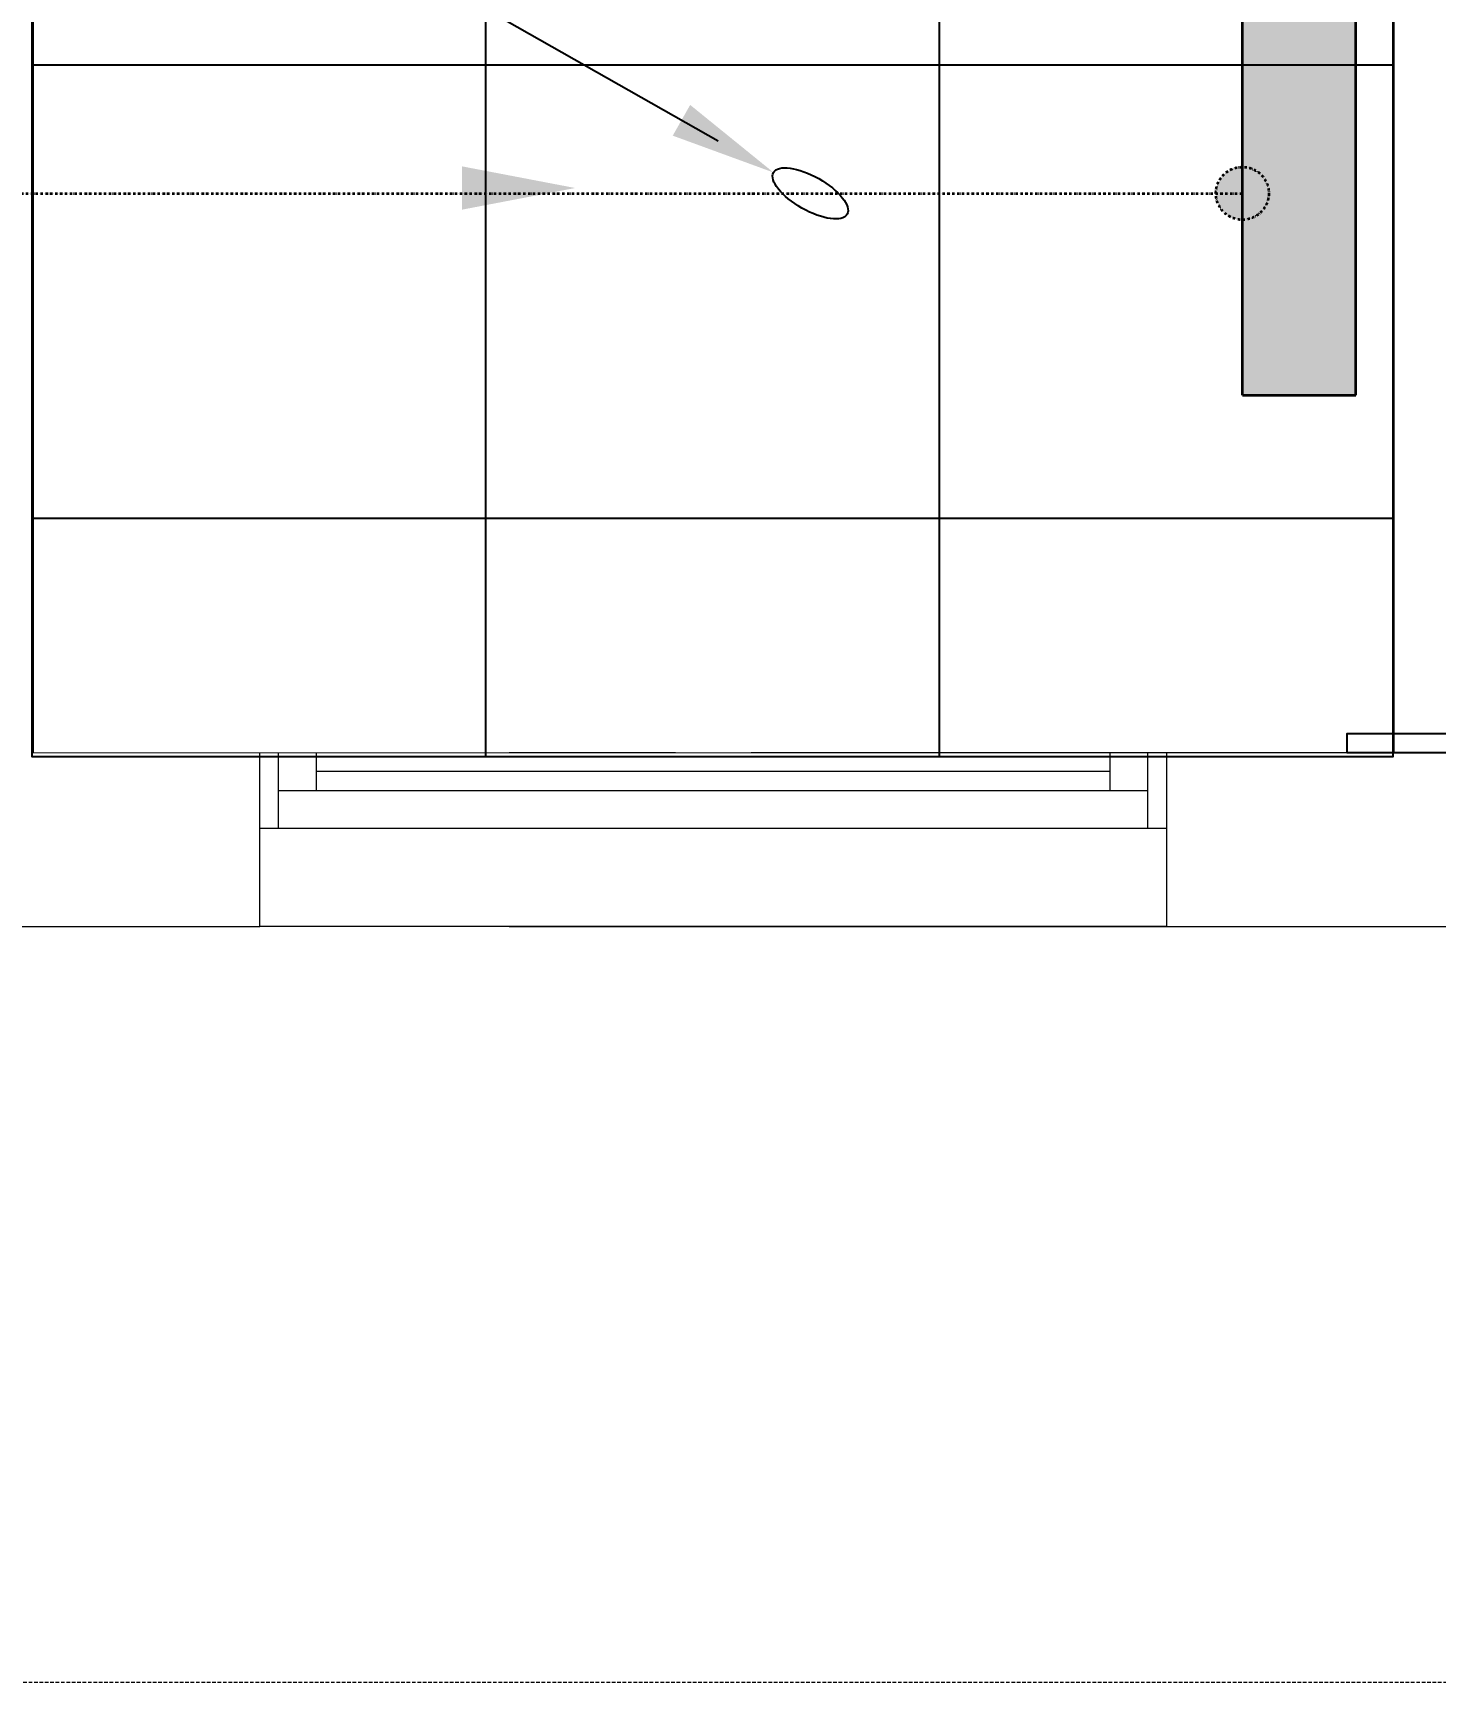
# Model space of a CAD drawing. Extents: x -178977 to 231842, y -29287 to 19916.
# Drawn here: x 42876 to 44731, y -14060 to -11878 of the extents above; entities that cross this region are included whole.
import ezdxf
from ezdxf import colors
from ezdxf.entities.mleader import LeaderData, LeaderLine
from ezdxf.math import Vec2, Vec3

# ---------------------------------------------------------------- set-up
doc = ezdxf.new("R2010")
doc.units = 0
doc.header["$LTSCALE"] = 0.25
for name, pattern in [('01-First Floor-FUR$0$HIDDEN', [9.525, 6.35, -3.175]), ('DASHDOT', [25.4, 12.7, -6.35, 0, -6.35]), ('HIDDEN', [9.525, 6.35, -3.175])]:
    doc.linetypes.add(name, pattern=pattern)
for name, color, linetype, lineweight in [('01-First Floor-FUR$0$Aluminum', 251, 'Continuous', 5), ('01-First Floor-FUR$0$Proj', 251, 'Continuous', 5), ('01-First Floor-FUR$0$Walls', 251, 'Continuous', 5), ('E-LITE-CIRC', 6, 'Continuous', 25), ('E-LITE-CLNG-CNDT', 6, 'DASHDOT', 35), ('E-POWR-CLNG-CNDT', 6, 'DASHDOT', 35), ('E-POWR-FLOR-CNDT @ 100', 6, 'HIDDEN', 25), ('T-CABL-TRAY', 60, 'Continuous', 35)]:
    doc.layers.add(name, color=color, linetype=linetype, lineweight=lineweight)
doc.layers.add('01-First Floor-FUR$0$FALSE CEILING', color=251, linetype='Continuous')
doc.layers.add('01-First Floor-FUR$0$X-WHITE glass', color=255, linetype='Continuous')
doc.styles.add('DC_SIMPLEX', font='SIMPLEX.shx', dxfattribs={"width": 0.7})

# ---------------------------------------------------------------- blocks, each defined once
blk = doc.blocks.new('01-First Floor-FUR')
at = {"layer": '01-First Floor-FUR$0$Aluminum'}
for p, q in [((43176, -12830.2), (44376, -12830)), ((43201, -12930), (43201, -12830)), ((43251, -12880), (43251, -12830)), ((44301, -12880), (44301, -12830)), ((44351, -12930), (44351, -12830)), ((44301, -12855), (43251, -12855)), ((43201, -12880), (44351, -12880)), ((43176, -12930, 0), (44376, -12930)), ((44376, -13060), (43176, -13060, 0))]:
    blk.add_line(p, q, dxfattribs=at)
at = {"layer": '01-First Floor-FUR$0$FALSE CEILING', "linetype": 'Continuous'}
for p, q in [((43475.1, -12835.7), (43476, -2710)), ((44075.1, -12835.7), (44076, -2710)), ((42876, -11920), (44676, -11920)), ((42876, -12520), (44676, -12520))]:
    blk.add_line(p, q, dxfattribs=at)
at = {"layer": '01-First Floor-FUR$0$FALSE CEILING'}
blk.add_lwpolyline([(42876, -2710), (44676, -2710), (44675.1, -12835.7), (42875.1, -12835.7)], close=True, dxfattribs=at)
at = {"layer": '01-First Floor-FUR$0$FALSE CEILING', "elevation": -0.1}
blk.add_lwpolyline([(45120.2, -12830), (45120.2, -12805), (44614.2, -12805), (44614.2, -12830), (45120.2, -12830)], dxfattribs=at)
at = {"layer": '01-First Floor-FUR$0$Proj', "linetype": '01-First Floor-FUR$0$HIDDEN', "ltscale": 3}
blk.add_lwpolyline([(48606, 9840), (-2814, 9840), (-2814, -14060), (48606, -14060)], dxfattribs=at)
blk.add_lwpolyline([(48606, 9840), (-2814, 9840), (-2814, -14060), (48606, -14060)], dxfattribs=at)
at = {"layer": '01-First Floor-FUR$0$Walls'}
for p, q in [((42876, -10620), (42876, -12830)), ((44676, -10620), (44676, -12830)), ((42876, -12830), (43176, -12830.2)), ((43176, -13060), (43176, -12830)), ((43506, -12830), (43726, -12830)), ((43826, -12830), (44676.8, -12830)), ((44376, -13060), (44376, -12830)), ((44376, -12830), (44676, -12830)), ((42676, -13060), (43176, -13060))]:
    blk.add_line(p, q, dxfattribs=at)
blk.add_lwpolyline([(43506, -13060), (45236, -13060)], dxfattribs=at)
at = {"layer": '01-First Floor-FUR$0$X-WHITE glass', "color": 253, "lineweight": 30, "ltscale": 6, "true_color": 0x9898cc}
for p, q in [((42876, -11420), (42876, -12830)), ((44676, -11420), (44676, -12830))]:
    blk.add_line(p, q, dxfattribs=at)
blk = doc.blocks.new('ARR0W')
at = {"color": 45}
blk.add_ellipse((0, 0), major_axis=(0.4, 0), ratio=0.4, dxfattribs=at)
at = {"color": 45, "ltscale": 0.5}
blk.add_solid([(-1.4, 0.167), (-0.4, 0), (-1.4, -0.167)], dxfattribs=at)
blk = doc.blocks.new('*U40')
blk.add_hatch(color=256).paths.add_polyline_path([(0, -0.287), (1.5, 0), (0, 0.287)])
blk = doc.blocks.new('*U229')
at = {"lineweight": 0}
h = blk.add_hatch(dxfattribs=at)
h.set_pattern_fill('HEX', color=253, scale=8, angle=180, style=0)
h.set_pattern_definition([(180, (-23193.732, -3e-10), (6e-13, -43.99409), [25.4, -50.8]), (300, (-23193.732, -3e-10), (38.1, 21.997045), [25.4, -50.8]), (240, (-23219.132, -3e-10), (38.1, -21.997045), [25.4, -50.8])])
h.paths.add_polyline_path([(-11046.9, 150), (-11046.9, 0), (0, 0), (0, 150)])
at = {"color": 0}
for p, q in [((0, 150), (-11046.9, 150)), ((0, 0), (0, 150)), ((0, 0), (-11046.9, 0))]:
    blk.add_line(p, q, dxfattribs=at)

msp = doc.modelspace()

# ---------------------------------------------------------------- hatches: boundary and pattern name
at = {"layer": 'E-POWR-CLNG-CNDT'}
h = msp.add_hatch(color=256, dxfattribs=at)
h.dxf.hatch_style = 1
h.paths.add_polyline_path([(44511, -12090, -1), (44441, -12090, -1)])

# ---------------------------------------------------------------- linework, layer by layer
msp.add_lwpolyline([(42744, -12090), (44476, -12090)], dxfattribs=at)
msp.add_circle((44476, -12090), 35, dxfattribs=at)

# ---------------------------------------------------------------- block references
at = {"layer": 'E-LITE-CLNG-CNDT'}
msp.add_blockref('01-First Floor-FUR', (0, 0), dxfattribs=at)
at = {"layer": 'E-POWR-FLOR-CNDT @ 100', "xscale": 100, "yscale": 100, "zscale": 100}
msp.add_blockref('*U40', (43443.4, -12082.9, 0), dxfattribs=at)
at = {"layer": 'T-CABL-TRAY', "linetype": 'Continuous', "rotation": 270}
msp.add_blockref('*U229', (44476, -12356.9), dxfattribs=at)

# ---------------------------------------------------------------- leaders
at = {"layer": 'E-LITE-CIRC'}
ml = msp.add_multileader_mtext('Standard', dxfattribs=at)
ml.set_content('{\\Fdc_el_romans|c0;\\W0.8;TO\\Fromans|c0; \\Fsimplex|c0;UPP-F1/S22}', color=256, style='DC_SIMPLEX')
ml.set_leader_properties()
ml.set_arrow_properties(name='ARR0W')
ml.build(insert=Vec2(0, 0))
ml.multileader.update_dxf_attribs({"dogleg_length": 200, "arrow_head_size": 140, "scale": 100})
ctx = ml.context
ctx.base_point, ctx.scale, ctx.char_height, ctx.arrow_head_size, ctx.landing_gap_size, ctx.plane_origin, ctx.plane_x_axis, ctx.plane_y_axis = Vec3(40445.4, -11476.2, 0), 100, 200, 140, 140, Vec3(56541.3, -18621.6, 0), Vec3(1, 0.000001, 0), Vec3(-0.000001, 1, 0)
ctx.text_align_type = 2
notes = []
notes.append((ctx, [(1, (1, 1, 0), (42822.7, -11476.2, 0), (-1, -0.000001, 0), 108.8, [(0, [(43904.4, -12090, 0)], 0, [])])]))
ctx.mtext.insert, ctx.mtext.text_direction, ctx.mtext.rotation, ctx.mtext.alignment, ctx.mtext.flow_direction = Vec3(42573.9, -11342.8, 0), Vec3(1, 0.000001, 0), 0.000001, 3, 5
for ctx, leaders in notes:
    for number, flags, end, landing, length, lines in leaders:
        leader = LeaderData()
        leader.index, (leader.has_last_leader_line, leader.has_dogleg_vector, leader.attachment_direction) = number, flags
        leader.last_leader_point, leader.dogleg_vector, leader.dogleg_length = Vec3(end), Vec3(landing), length
        for number, points, colour, breaks in lines:
            line = LeaderLine()
            line.index, line.vertices, line.color, line.breaks = number, Vec3.list(points), colors.encode_raw_color(colour), breaks
            leader.lines.append(line)
        ctx.leaders.append(leader)

doc.saveas('drawing.dxf')
